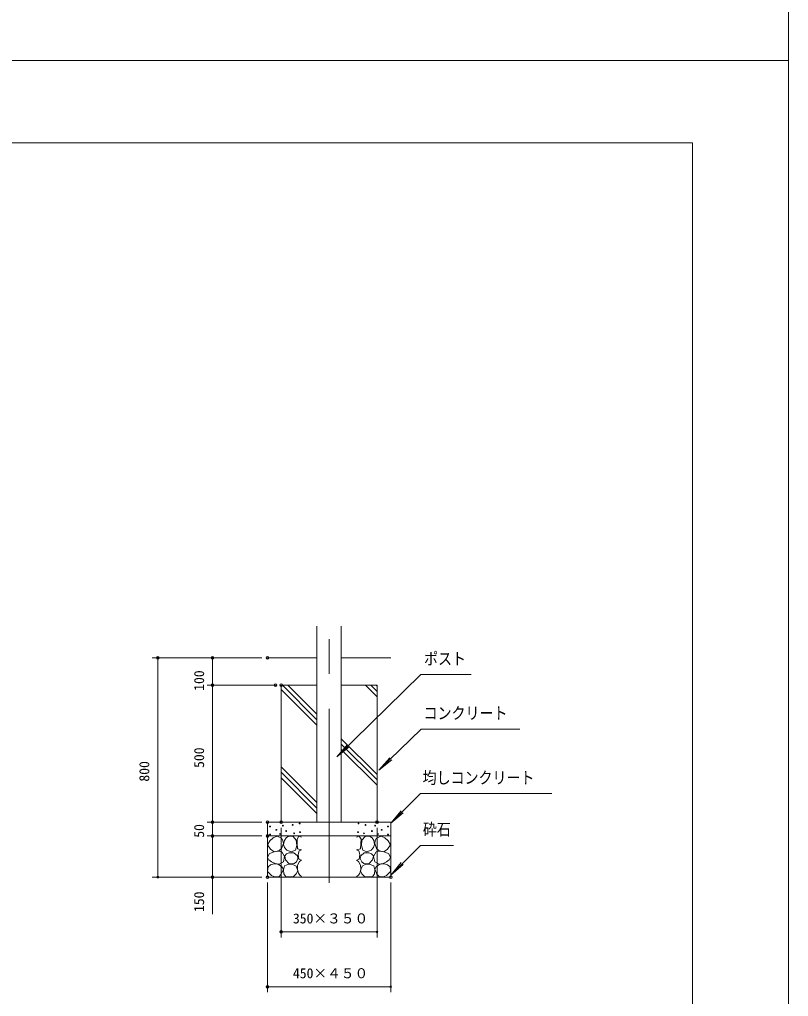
# Model space of a CAD drawing. Units: millimetres on the paper, scale 1:60, with parts at other scales. Extents: x 0 to 420, y -297 to 594.
# Drawn here: x 279.7 to 420, y -170.7 to 7.5 of the extents above; entities that cross this region are included whole.
import ezdxf
from ezdxf.enums import TextEntityAlignment as Align

# ---------------------------------------------------------------- set-up
doc = ezdxf.new("R2010")
doc.units = ezdxf.units.MM
doc.header["$PDMODE"] = 32
doc.header["$PDSIZE"] = 0.5
doc.linetypes.add('USER2', pattern=[50.8, 31.75, -6.35, 6.35, -6.35])
doc.layers.add('DEFPOINTS_3', color=7, linetype='Continuous', lineweight=9)
doc.layers.add('LY_1', color=7, linetype='Continuous', lineweight=9)
doc.styles.add('ＭＳ ゴシック', font='')
doc.styles.get('ＭＳ ゴシック').set_extended_font_data('MS Gothic')

# ---------------------------------------------------------------- blocks, each defined once
blk = doc.blocks.new('-000-_DOTSMALL')
at = {"color": 7, "linetype": 'Continuous', "lineweight": 9}
blk.add_circle((0, 0), 0.0625, dxfattribs=at)
blk.add_circle((0, 0), 0.0625, dxfattribs=at)

msp = doc.modelspace()

# ---------------------------------------------------------------- linework, layer by layer
at = {"layer": 'DEFPOINTS_3'}
for p, q in [((420, 0), (420, 297)), ((420, 0), (0, 0)), ((0, 0), (420, 0)), ((420, -297), (420, 0)), ((324.931, -138.948), (324.931, -148.948)), ((347.431, -138.948), (347.431, -148.948))]:
    msp.add_line(p, q, dxfattribs=at)
at = {"layer": 'LY_1'}
for p, q in [((402.5, -15), (17.5, -15)), ((402.5, -282), (402.5, -15)), ((333.954, -138.948), (333.954, -103.141)), ((338.409, -138.948), (338.409, -103.141)), ((333.954, -108.948), (324.931, -108.948)), ((347.431, -108.948), (338.409, -108.948)), ((327.431, -113.948), (327.431, -138.948)), ((333.954, -113.948), (327.431, -113.948)), ((344.931, -113.948), (338.409, -113.948)), ((344.931, -113.948), (344.931, -138.948)), ((324.931, -138.948), (324.931, -148.948)), ((347.431, -138.948), (324.931, -138.948)), ((347.431, -138.948), (347.431, -148.948)), ((347.431, -141.448), (324.931, -141.448)), ((324.981, -143.04), (325.398, -142.315)), ((325.398, -142.315), (325.996, -141.808)), ((325.996, -141.808), (326.684, -141.482)), ((326.684, -141.482), (327.499, -141.826)), ((327.499, -141.826), (327.768, -142.288)), ((327.768, -142.288), (327.843, -142.822)), ((327.873, -143.007), (328.024, -142.252)), ((328.024, -142.252), (328.334, -141.795)), ((328.334, -141.795), (328.779, -141.497)), ((328.779, -141.497), (329.621, -141.54)), ((329.621, -141.54), (330.203, -142.23)), ((330.203, -142.23), (330.289, -143.201)), ((330.674, -141.5), (330.348, -142.007)), ((330.348, -142.007), (330.384, -142.822)), ((331.145, -141.663), (330.674, -141.5)), ((341.217, -141.663), (341.688, -141.5)), ((341.688, -141.5), (342.014, -142.007)), ((342.014, -142.007), (341.978, -142.822)), ((342.159, -142.23), (342.073, -143.201)), ((342.741, -141.54), (342.159, -142.23)), ((343.583, -141.497), (342.741, -141.54)), ((344.028, -141.795), (343.583, -141.497)), ((344.338, -142.252), (344.028, -141.795)), ((344.489, -143.007), (344.338, -142.252)), ((344.594, -142.288), (344.519, -142.822)), ((344.863, -141.826), (344.594, -142.288)), ((345.678, -141.482), (344.863, -141.826)), ((346.367, -141.808), (345.678, -141.482)), ((346.964, -142.315), (346.367, -141.808)), ((347.381, -143.04), (346.964, -142.315)), ((325.507, -143.855), (324.981, -143.04)), ((326.177, -144.307), (325.507, -143.855)), ((327.01, -144.18), (326.177, -144.307)), ((326.195, -144.362), (326.929, -144.227)), ((326.929, -144.227), (327.571, -144.325)), ((327.535, -143.746), (327.01, -144.18)), ((327.843, -142.822), (327.535, -143.746)), ((327.571, -144.325), (328.06, -145.177)), ((328.08, -143.568), (327.873, -143.007)), ((328.499, -144.021), (328.08, -143.568)), ((329.275, -144.366), (328.499, -144.021)), ((330.03, -144.021), (329.275, -144.366)), ((330.289, -143.201), (330.03, -144.021)), ((330.384, -142.822), (330.42, -143.764)), ((330.42, -143.764), (331.163, -143.981)), ((330.746, -144.18), (330.565, -144.832)), ((331.145, -143.999), (330.746, -144.18)), ((341.942, -143.764), (341.199, -143.981)), ((341.217, -143.999), (341.616, -144.18)), ((341.616, -144.18), (341.797, -144.832)), ((341.978, -142.822), (341.942, -143.764)), ((342.073, -143.201), (342.332, -144.021)), ((342.332, -144.021), (343.087, -144.366)), ((343.087, -144.366), (343.863, -144.021)), ((343.863, -144.021), (344.282, -143.568)), ((344.282, -143.568), (344.489, -143.007)), ((344.791, -144.325), (344.302, -145.177)), ((344.519, -142.822), (344.827, -143.746)), ((345.433, -144.227), (344.791, -144.325)), ((344.827, -143.746), (345.352, -144.18)), ((345.352, -144.18), (346.185, -144.307)), ((346.167, -144.362), (345.433, -144.227)), ((346.185, -144.307), (346.855, -143.855)), ((346.855, -143.855), (347.381, -143.04)), ((324.981, -145.34), (325.325, -144.651)), ((325.217, -145.813), (324.981, -145.34)), ((325.688, -146.173), (325.217, -145.813)), ((325.325, -144.651), (326.195, -144.362)), ((327.843, -146.136), (327.064, -146.589)), ((328.06, -145.177), (327.843, -146.136)), ((328.089, -145.056), (328.409, -144.7)), ((328.262, -145.811), (328.089, -145.056)), ((328.909, -146.523), (328.262, -145.811)), ((328.409, -144.7), (328.93, -144.495)), ((328.93, -144.495), (329.75, -144.495)), ((329.75, -144.495), (330.397, -145.056)), ((330.505, -145.552), (330.225, -146.177)), ((330.397, -145.056), (330.505, -145.552)), ((330.783, -146.082), (330.439, -146.77)), ((330.565, -144.832), (330.674, -145.647)), ((330.674, -145.647), (331.127, -145.865)), ((331.145, -145.865), (330.783, -146.082)), ((341.217, -145.865), (341.579, -146.082)), ((341.688, -145.647), (341.235, -145.865)), ((341.579, -146.082), (341.924, -146.77)), ((341.797, -144.832), (341.688, -145.647)), ((341.965, -145.056), (341.857, -145.552)), ((341.857, -145.552), (342.137, -146.177)), ((342.612, -144.495), (341.965, -145.056)), ((343.432, -144.495), (342.612, -144.495)), ((343.954, -144.7), (343.432, -144.495)), ((343.453, -146.523), (344.1, -145.811)), ((344.273, -145.056), (343.954, -144.7)), ((344.1, -145.811), (344.273, -145.056)), ((344.302, -145.177), (344.519, -146.136)), ((344.519, -146.136), (345.298, -146.589)), ((347.037, -144.651), (346.167, -144.362)), ((346.674, -146.173), (347.145, -145.813)), ((347.381, -145.34), (347.037, -144.651)), ((347.145, -145.813), (347.381, -145.34)), ((324.981, -147.929), (325.054, -147.078)), ((325.054, -147.078), (325.495, -146.697)), ((325.495, -146.697), (326.086, -146.535)), ((326.321, -146.444), (325.688, -146.173)), ((326.086, -146.535), (326.602, -146.549)), ((327.064, -146.589), (326.321, -146.444)), ((326.602, -146.549), (327.1, -146.716)), ((327.1, -146.716), (327.584, -147.056)), ((327.843, -147.513), (327.462, -148.436)), ((327.584, -147.056), (327.843, -147.513)), ((327.852, -147.601), (328.024, -146.911)), ((327.912, -148.342), (327.852, -147.601)), ((328.024, -146.911), (328.672, -146.63)), ((328.672, -146.63), (329.47, -146.587)), ((329.836, -146.479), (328.909, -146.523)), ((329.47, -146.587), (330.16, -146.976)), ((330.225, -146.177), (329.836, -146.479)), ((330.16, -146.976), (330.462, -147.774)), ((330.462, -147.774), (330.203, -148.334)), ((330.439, -146.77), (330.402, -147.495)), ((330.402, -147.495), (330.583, -148.219)), ((341.96, -147.495), (341.779, -148.219)), ((342.202, -146.976), (341.9, -147.774)), ((341.9, -147.774), (342.159, -148.334)), ((341.924, -146.77), (341.96, -147.495)), ((342.137, -146.177), (342.526, -146.479)), ((342.892, -146.587), (342.202, -146.976)), ((342.526, -146.479), (343.453, -146.523)), ((343.69, -146.63), (342.892, -146.587)), ((344.338, -146.911), (343.69, -146.63)), ((344.51, -147.601), (344.338, -146.911)), ((344.45, -148.342), (344.51, -147.601)), ((344.778, -147.056), (344.519, -147.513)), ((344.519, -147.513), (344.9, -148.436)), ((345.262, -146.716), (344.778, -147.056)), ((345.76, -146.549), (345.262, -146.716)), ((345.298, -146.589), (346.041, -146.444)), ((346.276, -146.535), (345.76, -146.549)), ((346.041, -146.444), (346.674, -146.173)), ((346.867, -146.697), (346.276, -146.535)), ((347.308, -147.078), (346.867, -146.697)), ((347.381, -147.929), (347.308, -147.078)), ((347.431, -148.948), (324.931, -148.948)), ((325.688, -148.635), (324.981, -147.929)), ((326.303, -148.889), (325.688, -148.635)), ((326.992, -148.871), (326.303, -148.889)), ((327.462, -148.436), (326.992, -148.871)), ((328.283, -148.874), (327.912, -148.342)), ((328.866, -148.917), (328.283, -148.874)), ((329.685, -148.809), (328.866, -148.917)), ((330.203, -148.334), (329.685, -148.809)), ((330.583, -148.219), (330.837, -148.617)), ((330.837, -148.617), (331.181, -148.853)), ((341.525, -148.617), (341.181, -148.853)), ((341.779, -148.219), (341.525, -148.617)), ((342.159, -148.334), (342.677, -148.809)), ((342.677, -148.809), (343.496, -148.917)), ((343.496, -148.917), (344.079, -148.874)), ((344.079, -148.874), (344.45, -148.342)), ((344.9, -148.436), (345.37, -148.871)), ((345.37, -148.871), (346.059, -148.889)), ((346.059, -148.889), (346.674, -148.635)), ((346.674, -148.635), (347.381, -147.929))]:
    msp.add_line(p, q, dxfattribs=at)
at = {"layer": 'LY_1', "linetype": 'USER2', "lineweight": 18}
msp.add_line((336.181, -149.971), (336.181, -103.141), dxfattribs=at)
at = {"layer": 'LY_1', "lineweight": 18}
for p, q in [((313.931, -108.948), (303.931, -108.948)), ((304.931, -148.948), (304.931, -108.948)), ((323.931, -108.948), (313.931, -108.948)), ((314.931, -113.948), (314.931, -108.948)), ((352.944, -112.008), (337.612, -127.031)), ((352.944, -112.008), (362.093, -112.008)), ((326.431, -113.948), (313.931, -113.948)), ((314.931, -138.948), (314.931, -113.948)), ((333.954, -120.227), (327.675, -113.948)), ((333.954, -119.237), (328.665, -113.948)), ((344.931, -116.072), (342.807, -113.948)), ((344.931, -115.082), (343.797, -113.948)), ((344.931, -114.092), (344.787, -113.948)), ((333.954, -121.216), (327.431, -114.694)), ((353.012, -121.945), (345.287, -129.442)), ((353.012, -121.945), (371.012, -121.945)), ((337.612, -127.031), (339.564, -124.752)), ((344.931, -130.214), (338.409, -123.692)), ((344.931, -131.204), (338.409, -124.682)), ((337.612, -127.031), (339.93, -125.126)), ((344.931, -132.194), (338.409, -125.671)), ((345.287, -129.442), (347.25, -127.173)), ((345.287, -129.442), (347.614, -127.548)), ((333.954, -135.359), (327.431, -128.836)), ((333.954, -136.349), (327.431, -129.826)), ((333.954, -137.339), (327.431, -130.816)), ((352.84, -133.719), (347.431, -139.128)), ((352.84, -133.719), (376.84, -133.719)), ((347.431, -139.128), (349.359, -136.83)), ((347.431, -139.128), (349.729, -137.2)), ((323.931, -138.948), (313.931, -138.948)), ((314.931, -141.448), (314.931, -138.948)), ((327.431, -139.948), (327.431, -159.948)), ((344.931, -139.948), (344.931, -159.948)), ((323.931, -141.448), (313.931, -141.448)), ((314.931, -148.948), (314.931, -141.448)), ((352.84, -143.155), (347.431, -148.564)), ((352.84, -143.155), (358.884, -143.155)), ((347.431, -148.564), (349.359, -146.266)), ((347.431, -148.564), (349.729, -146.636)), ((313.931, -148.948), (303.931, -148.948)), ((323.931, -148.948), (313.931, -148.948)), ((314.931, -155.738), (314.931, -148.948)), ((324.931, -149.948), (324.931, -169.948)), ((347.431, -149.948), (347.431, -169.948)), ((344.931, -158.948), (327.431, -158.948)), ((347.431, -168.948), (324.931, -168.948))]:
    msp.add_line(p, q, dxfattribs=at)
at = {"layer": 'LY_1'}
for centre in [(325.415, -139.717), (326.577, -140.336), (327.764, -139.562), (328.358, -140.543), (329.545, -139.433), (330.81, -139.175), (330.887, -140.749), (341.475, -140.749), (341.552, -139.175), (342.817, -139.433), (344.004, -140.543), (344.598, -139.562), (345.785, -140.336), (346.947, -139.717), (325.415, -141.162), (327.274, -141.085), (329.803, -140.956), (342.559, -140.956), (345.088, -141.085), (346.947, -141.162)]:
    msp.add_circle(centre, 0.0774, dxfattribs=at)
for p in [(304.931, -108.948), (314.931, -108.948), (314.931, -108.948), (324.931, -108.948), (314.931, -113.948), (326.431, -113.948), (327.431, -113.948), (314.931, -138.948), (314.931, -138.948), (324.931, -138.948), (327.431, -138.948), (344.931, -138.948), (314.931, -141.448), (314.931, -141.448), (324.931, -141.448), (314.931, -148.948), (324.931, -148.948), (324.931, -148.948), (347.431, -148.948), (327.431, -158.948), (324.931, -168.948)]:
    msp.add_point(p, dxfattribs=at)

# ---------------------------------------------------------------- block references
at = {"layer": 'LY_1', "xscale": 2.32, "yscale": 2.32}
for p, rotation in [((304.931, -108.948), 90), ((314.931, -108.948), 90), ((314.931, -113.948), 90), ((314.931, -113.948), 270), ((314.931, -138.948), 90), ((314.931, -138.948), 270), ((314.931, -141.448), 90), ((314.931, -141.448), 270), ((304.931, -148.948), 270), ((314.931, -148.948), 270), ((327.431, -158.948), 180), ((324.931, -168.948), 180)]:
    msp.add_blockref('-000-_DOTSMALL', p, dxfattribs=dict(at, rotation=rotation))
for p in [(344.931, -158.948), (347.431, -168.948)]:
    msp.add_blockref('-000-_DOTSMALL', p, dxfattribs=at)

# ---------------------------------------------------------------- texts
at = {"layer": 'LY_1', "style": 'ＭＳ ゴシック', "width": 0.85}
for s, p in [('ポスト', (353.51, -110.858)), ('コンクリート', (353.429, -120.795)), ('均しコンクリート', (353.257, -132.569)), ('砕石', (353.301, -142.005))]:
    msp.add_text(s, height=2.199, dxfattribs=at).set_placement(p, align=Align.BOTTOM_LEFT)
at = {"layer": 'LY_1', "style": 'ＭＳ ゴシック'}
for s, p in [('100', (313.931, -114.965)), ('500', (313.931, -129.031)), ('800', (303.931, -131.531)), ('50', (313.931, -141.77)), ('150', (313.931, -155.317))]:
    msp.add_text(s, height=1.833, rotation=90, dxfattribs=at).set_placement(p, align=Align.BOTTOM_LEFT)
for s, p in [('350×３５０', (329.589, -157.948)), ('450×４５０', (329.589, -167.948))]:
    msp.add_text(s, height=1.833, dxfattribs=at).set_placement(p, align=Align.BOTTOM_LEFT)

doc.saveas('drawing.dxf')
